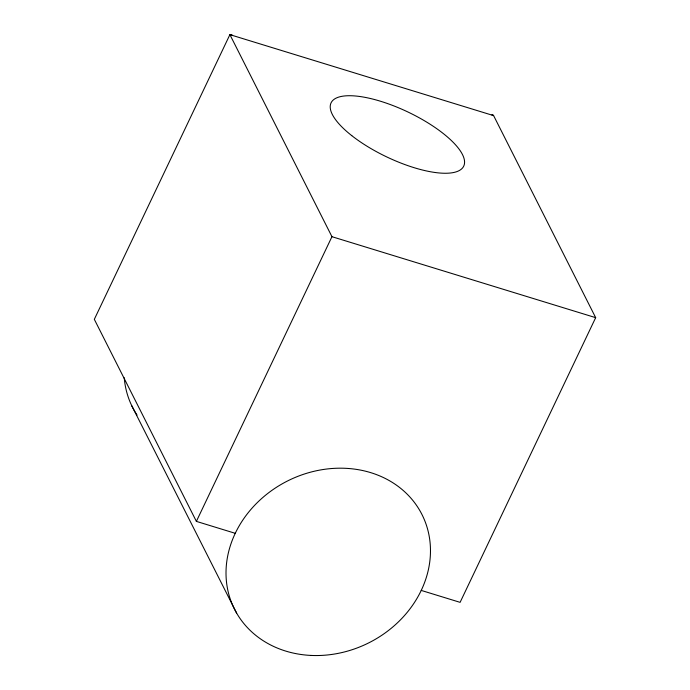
<?xml version="1.0" encoding="UTF-8"?>
<svg xmlns="http://www.w3.org/2000/svg" width="690" height="690" viewBox="0 0 690 690"><rect width="100%" height="100%" fill="white"/><g stroke="black" fill="none" stroke-linecap="round" stroke-linejoin="round"><path stroke-width="1.03" d="M235.264 533.318L196.383 521.381L331.95 236.687L229.899 34.638L231.547 34.603L232.487 35.518M491.849 114.902A7.53 2.838 -72.9 0 1 493.617 115.618L595.677 317.659L460.101 602.353L421.228 590.416M493.617 115.618L229.899 34.638L94.323 319.332L196.383 521.381M331.95 236.687L595.677 317.659M131.79 405.806L236.653 613.143M137.051 415.061A105.001 90.562 -26.8 0 1 124.234 377.749M311.268 655.44A105.001 90.562 -26.8 0 0 424.04 518.966A105.001 90.562 -26.8 0 0 249.426 511.195A105.001 90.562 -26.8 0 0 311.268 655.44M351.771 135.645A73.494 24.84 25.5 0 0 462.956 167.42A73.494 24.84 25.5 0 0 377.482 100.343A73.494 24.84 25.5 0 0 351.771 135.645"/></g></svg>
